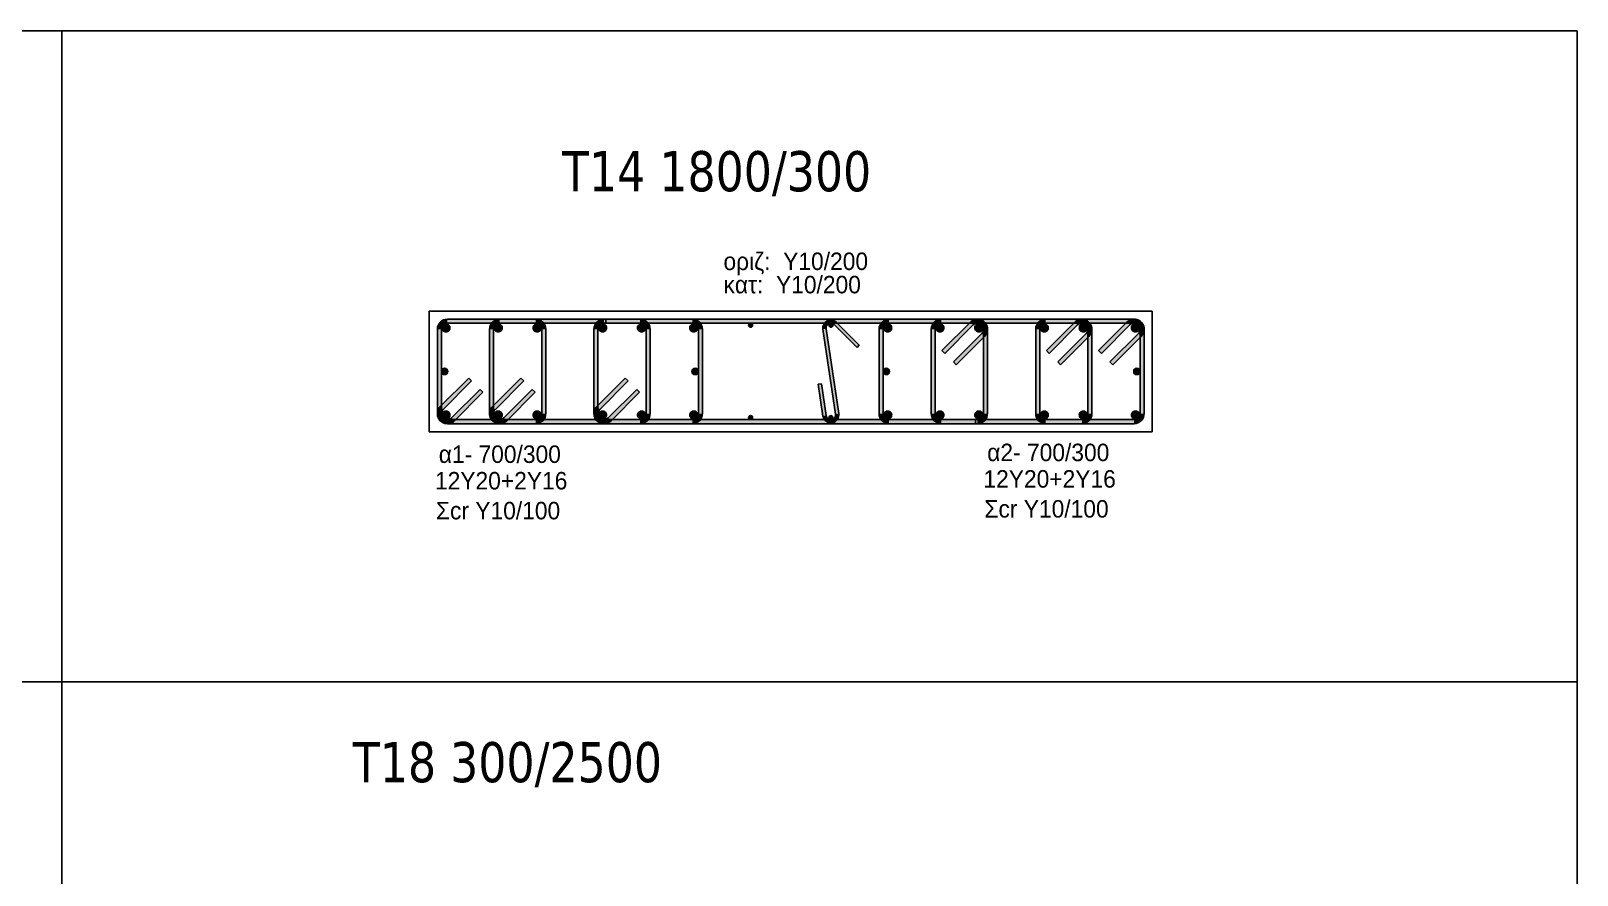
# Model space of a CAD drawing. Header units: millimetres. Extents: x -2171 to 1563, y -1758 to -1505.
# Drawn here: x -260.04 to -240.79, y -1600.76 to -1590.25 of the extents above; entities that cross this region are included whole.
import ezdxf

# ---------------------------------------------------------------- set-up
doc = ezdxf.new("R2010")
doc.units = ezdxf.units.MM
for name, color, linetype in [('-S_TEXT', 3, 'Continuous'), ('Col_Det', 7, 'Continuous'), ('Col_Det_Fill', 7, 'Continuous'), ('Geo_Col_Pro_1', 7, 'Continuous'), ('pinakaki', 153, 'Continuous')]:
    doc.layers.add(name, color=color, linetype=linetype)
doc.styles.add('S1Arl22_b_934_161', font='arial.ttf', dxfattribs={"width": 0.933629, "height": 0.002175})
doc.styles.get("Standard").update_dxf_attribs({"font": 'tahoma.ttf'})

msp = doc.modelspace()

# ---------------------------------------------------------------- hatches: boundary and pattern name
at = {"layer": 'Col_Det_Fill'}
for color, points in [(252, [(-254.8526, -1593.8877), (-254.8526, -1593.8377, 0.4142136), (-254.9776, -1593.9627), (-254.9276, -1593.9627, -0.4142136)]), (252, [(-254.9276, -1593.9627), (-254.9776, -1593.9627), (-254.9776, -1595.0127), (-254.9276, -1595.0127)]), (12, [(-254.9203, -1593.945, 0.4142136), (-254.8703, -1593.995, 0.4142136), (-254.8203, -1593.945, 0.4142136), (-254.8703, -1593.895, 0.4142136)]), (252, [(-251.8026, -1593.8877), (-251.8026, -1593.8377), (-254.8526, -1593.8377), (-254.8526, -1593.8877)]), (252, [(-254.2026, -1593.8877), (-254.2026, -1593.8377, 0.4142136), (-254.3276, -1593.9627), (-254.2776, -1593.9627, -0.4142136)]), (252, [(-254.2776, -1593.9627), (-254.3276, -1593.9627), (-254.3276, -1595.0127), (-254.2776, -1595.0127)]), (56, [(-254.2703, -1593.945, 0.4142136), (-254.2203, -1593.995, 0.4142136), (-254.1703, -1593.945, 0.4142136), (-254.2203, -1593.895, 0.4142136)]), (252, [(-253.7526, -1593.8877), (-253.7526, -1593.8377), (-254.2026, -1593.8377), (-254.2026, -1593.8877)]), (56, [(-253.7849, -1593.945, 0.4142136), (-253.7349, -1593.995, 0.4142136), (-253.6849, -1593.945, 0.4142136), (-253.7349, -1593.895, 0.4142136)]), (252, [(-253.6776, -1593.9627), (-253.6276, -1593.9627, 0.4142136), (-253.7526, -1593.8377), (-253.7526, -1593.8877, -0.4142136)]), (252, [(-253.6776, -1595.0127), (-253.6276, -1595.0127), (-253.6276, -1593.9627), (-253.6776, -1593.9627)]), (252, [(-252.9026, -1593.8877), (-252.9026, -1593.8377, 0.4142136), (-253.0276, -1593.9627), (-252.9776, -1593.9627, -0.4142136)]), (252, [(-252.9776, -1593.9627), (-253.0276, -1593.9627), (-253.0276, -1595.0127), (-252.9776, -1595.0127)]), (56, [(-252.9703, -1593.945, 0.4142136), (-252.9203, -1593.995, 0.4142136), (-252.8703, -1593.945, 0.4142136), (-252.9203, -1593.895, 0.4142136)]), (252, [(-252.4526, -1593.8877), (-252.4526, -1593.8377), (-252.9026, -1593.8377), (-252.9026, -1593.8877)]), (252, [(-248.2761, -1593.8877), (-248.2761, -1593.8377), (-252.8791, -1593.8377), (-252.8791, -1593.8877)]), (56, [(-252.4849, -1593.945, 0.4142136), (-252.4349, -1593.995, 0.4142136), (-252.3849, -1593.945, 0.4142136), (-252.4349, -1593.895, 0.4142136)]), (252, [(-252.3776, -1593.9627), (-252.3276, -1593.9627, 0.4142136), (-252.4526, -1593.8377), (-252.4526, -1593.8877, -0.4142136)]), (252, [(-252.3776, -1595.0127), (-252.3276, -1595.0127), (-252.3276, -1593.9627), (-252.3776, -1593.9627)]), (12, [(-251.8349, -1593.945, 0.4142136), (-251.7849, -1593.995, 0.4142136), (-251.7349, -1593.945, 0.4142136), (-251.7849, -1593.895, 0.4142136)]), (252, [(-251.7276, -1593.9627), (-251.6776, -1593.9627, 0.4142136), (-251.8026, -1593.8377), (-251.8026, -1593.8877, -0.4142136)]), (252, [(-251.7276, -1595.0127), (-251.6776, -1595.0127), (-251.6776, -1593.9627), (-251.7276, -1593.9627)]), (133, [(-251.1023, -1593.9127, 0.4142136), (-251.0773, -1593.9377, 0.4142136), (-251.0523, -1593.9127, 0.4142136), (-251.0773, -1593.8877, 0.4142136)]), (252, [(-250.1767, -1593.9625), (-250.1372, -1593.9565, -0.7233449), (-250.0354, -1593.9052), (-250.0071, -1593.8769, 0.7233449)]), (252, [(-250.0185, -1595.0188), (-249.9789, -1595.0128), (-250.1372, -1593.9565), (-250.1767, -1593.9625)]), (133, [(-250.1028, -1593.9127, 0.4142136), (-250.0778, -1593.9377, 0.4142136), (-250.0528, -1593.9127, 0.4142136), (-250.0778, -1593.8877, 0.4142136)]), (252, [(-250.0071, -1593.8769), (-250.0354, -1593.9052), (-249.7526, -1594.1881), (-249.7243, -1594.1598)]), (252, [(-249.3526, -1593.8877), (-249.3526, -1593.8377, 0.4142136), (-249.4776, -1593.9627), (-249.4276, -1593.9627, -0.4142136)]), (252, [(-249.4276, -1593.9627), (-249.4776, -1593.9627), (-249.4776, -1595.0127), (-249.4276, -1595.0127)]), (12, [(-249.3203, -1593.945, 0.4142136), (-249.3703, -1593.895, 0.4142136), (-249.4203, -1593.945, 0.4142136), (-249.3703, -1593.995, 0.4142136)]), (252, [(-246.3026, -1593.8877), (-246.3026, -1593.8377), (-249.3526, -1593.8377), (-249.3526, -1593.8877)]), (252, [(-248.7026, -1593.8877), (-248.7026, -1593.8377, 0.4142136), (-248.8276, -1593.9627), (-248.7776, -1593.9627, -0.4142136)]), (252, [(-248.7776, -1593.9627), (-248.8276, -1593.9627), (-248.8276, -1595.0127), (-248.7776, -1595.0127)]), (56, [(-248.6703, -1593.945, 0.4142136), (-248.7203, -1593.895, 0.4142136), (-248.7703, -1593.945, 0.4142136), (-248.7203, -1593.995, 0.4142136)]), (252, [(-248.2526, -1593.8877), (-248.2526, -1593.8377), (-248.7026, -1593.8377), (-248.7026, -1593.8877)]), (252, [(-248.3056, -1593.9096), (-248.341, -1593.8743), (-248.6945, -1594.2278), (-248.6592, -1594.2632)]), (252, [(-248.1776, -1593.9627), (-248.1276, -1593.9627, 0.6681786), (-248.341, -1593.8743), (-248.3056, -1593.9096, -0.6681786)]), (56, [(-248.1849, -1593.945, 0.4142136), (-248.2349, -1593.895, 0.4142136), (-248.2849, -1593.945, 0.4142136), (-248.2349, -1593.995, 0.4142136)]), (252, [(-248.1996, -1594.0157), (-248.1642, -1594.051, 0.6681786), (-248.2526, -1593.8377), (-248.2526, -1593.8877, -0.6681786)]), (252, [(-248.1776, -1595.0127), (-248.1276, -1595.0127), (-248.1276, -1593.9627), (-248.1776, -1593.9627)]), (252, [(-247.4026, -1593.8877), (-247.4026, -1593.8377, 0.4142136), (-247.5276, -1593.9627), (-247.4776, -1593.9627, -0.4142136)]), (252, [(-247.4776, -1593.9627), (-247.5276, -1593.9627), (-247.5276, -1595.0127), (-247.4776, -1595.0127)]), (56, [(-247.3703, -1593.945, 0.4142136), (-247.4203, -1593.895, 0.4142136), (-247.4703, -1593.945, 0.4142136), (-247.4203, -1593.995, 0.4142136)]), (252, [(-246.9526, -1593.8877), (-246.9526, -1593.8377), (-247.4026, -1593.8377), (-247.4026, -1593.8877)]), (252, [(-247.0056, -1593.9096), (-247.041, -1593.8743), (-247.3945, -1594.2278), (-247.3592, -1594.2632)]), (252, [(-246.8776, -1593.9627), (-246.8276, -1593.9627, 0.6681786), (-247.041, -1593.8743), (-247.0056, -1593.9096, -0.6681786)]), (56, [(-246.8849, -1593.945, 0.4142136), (-246.9349, -1593.895, 0.4142136), (-246.9849, -1593.945, 0.4142136), (-246.9349, -1593.995, 0.4142136)]), (252, [(-246.8996, -1594.0157), (-246.8642, -1594.051, 0.6681786), (-246.9526, -1593.8377), (-246.9526, -1593.8877, -0.6681786)]), (252, [(-246.8776, -1595.0127), (-246.8276, -1595.0127), (-246.8276, -1593.9627), (-246.8776, -1593.9627)]), (252, [(-246.3556, -1593.9096), (-246.391, -1593.8743), (-246.7445, -1594.2278), (-246.7092, -1594.2632)]), (252, [(-246.2276, -1593.9627), (-246.1776, -1593.9627, 0.6681786), (-246.391, -1593.8743), (-246.3556, -1593.9096, -0.6681786)]), (12, [(-246.2349, -1593.945, 0.4142136), (-246.2849, -1593.895, 0.4142136), (-246.3349, -1593.945, 0.4142136), (-246.2849, -1593.995, 0.4142136)]), (252, [(-246.2496, -1594.0157), (-246.2142, -1594.051, 0.6681786), (-246.3026, -1593.8377), (-246.3026, -1593.8877, -0.6681786)]), (252, [(-246.2276, -1595.0127), (-246.1776, -1595.0127), (-246.1776, -1593.9627), (-246.2276, -1593.9627)]), (252, [(-248.5531, -1594.3692), (-248.5178, -1594.4046), (-248.1642, -1594.051), (-248.1996, -1594.0157)]), (252, [(-247.2531, -1594.3692), (-247.2178, -1594.4046), (-246.8642, -1594.051), (-246.8996, -1594.0157)]), (252, [(-246.6031, -1594.3692), (-246.5678, -1594.4046), (-246.2142, -1594.051), (-246.2496, -1594.0157)]), (252, [(-254.5521, -1594.6061), (-254.5874, -1594.5707), (-254.941, -1594.9243), (-254.9056, -1594.9596)]), (12, [(-254.9276, -1594.4877, 0.4142136), (-254.8876, -1594.5277, 0.4142136), (-254.8476, -1594.4877, 0.4142136), (-254.8876, -1594.4477, 0.4142136)]), (252, [(-253.9021, -1594.6061), (-253.9374, -1594.5707), (-254.291, -1594.9243), (-254.2556, -1594.9596)]), (252, [(-252.6021, -1594.6061), (-252.6374, -1594.5707), (-252.991, -1594.9243), (-252.9556, -1594.9596)]), (12, [(-251.8076, -1594.4877, 0.4142136), (-251.7676, -1594.5277, 0.4142136), (-251.7276, -1594.4877, 0.4142136), (-251.7676, -1594.4477, 0.4142136)]), (12, [(-249.3476, -1594.4877, 0.4142136), (-249.3876, -1594.4477, 0.4142136), (-249.4276, -1594.4877, 0.4142136), (-249.3876, -1594.5277, 0.4142136)]), (12, [(-246.2276, -1594.4877, 0.4142136), (-246.2676, -1594.4477, 0.4142136), (-246.3076, -1594.4877, 0.4142136), (-246.2676, -1594.5277, 0.4142136)]), (252, [(-254.7996, -1595.0657), (-254.7642, -1595.101), (-254.4106, -1594.7475), (-254.446, -1594.7121)]), (252, [(-254.1496, -1595.0657), (-254.1142, -1595.101), (-253.7606, -1594.7475), (-253.796, -1594.7121)]), (252, [(-252.8496, -1595.0657), (-252.8142, -1595.101), (-252.4606, -1594.7475), (-252.496, -1594.7121)]), (252, [(-250.1964, -1594.641), (-250.236, -1594.6469), (-250.1767, -1595.0425), (-250.1372, -1595.0365)]), (252, [(-254.9056, -1594.9596), (-254.941, -1594.9243, 0.6681786), (-254.8526, -1595.1377), (-254.8526, -1595.0877, -0.6681786)]), (252, [(-254.2556, -1594.9596), (-254.291, -1594.9243, 0.6681786), (-254.2026, -1595.1377), (-254.2026, -1595.0877, -0.6681786)]), (252, [(-252.9556, -1594.9596), (-252.991, -1594.9243, 0.6681786), (-252.9026, -1595.1377), (-252.9026, -1595.0877, -0.6681786)]), (252, [(-254.9276, -1595.0127), (-254.9776, -1595.0127, 0.6681786), (-254.7642, -1595.101), (-254.7996, -1595.0657, -0.6681786)]), (12, [(-254.9203, -1595.0303, 0.4142136), (-254.8703, -1595.0803, 0.4142136), (-254.8203, -1595.0303, 0.4142136), (-254.8703, -1594.9803, 0.4142136)]), (252, [(-254.8526, -1595.0877), (-254.8526, -1595.1377), (-251.8026, -1595.1377), (-251.8026, -1595.0877)]), (252, [(-254.2776, -1595.0127), (-254.3276, -1595.0127, 0.6681786), (-254.1142, -1595.101), (-254.1496, -1595.0657, -0.6681786)]), (56, [(-254.2703, -1595.0303, 0.4142136), (-254.2203, -1595.0803, 0.4142136), (-254.1703, -1595.0303, 0.4142136), (-254.2203, -1594.9803, 0.4142136)]), (252, [(-254.2026, -1595.0877), (-254.2026, -1595.1377), (-253.7526, -1595.1377), (-253.7526, -1595.0877)]), (56, [(-253.7849, -1595.0303, 0.4142136), (-253.7349, -1595.0803, 0.4142136), (-253.6849, -1595.0303, 0.4142136), (-253.7349, -1594.9803, 0.4142136)]), (252, [(-253.7526, -1595.0877), (-253.7526, -1595.1377, 0.4142136), (-253.6276, -1595.0127), (-253.6776, -1595.0127, -0.4142136)]), (252, [(-252.9776, -1595.0127), (-253.0276, -1595.0127, 0.6681786), (-252.8142, -1595.101), (-252.8496, -1595.0657, -0.6681786)]), (56, [(-252.9703, -1595.0303, 0.4142136), (-252.9203, -1595.0803, 0.4142136), (-252.8703, -1595.0303, 0.4142136), (-252.9203, -1594.9803, 0.4142136)]), (252, [(-252.9026, -1595.0877), (-252.9026, -1595.1377), (-252.4526, -1595.1377), (-252.4526, -1595.0877)]), (252, [(-252.8791, -1595.0877), (-252.8791, -1595.1377), (-248.2761, -1595.1377), (-248.2761, -1595.0877)]), (56, [(-252.4849, -1595.0303, 0.4142136), (-252.4349, -1595.0803, 0.4142136), (-252.3849, -1595.0303, 0.4142136), (-252.4349, -1594.9803, 0.4142136)]), (252, [(-252.4526, -1595.0877), (-252.4526, -1595.1377, 0.4142136), (-252.3276, -1595.0127), (-252.3776, -1595.0127, -0.4142136)]), (12, [(-251.8349, -1595.0303, 0.4142136), (-251.7849, -1595.0803, 0.4142136), (-251.7349, -1595.0303, 0.4142136), (-251.7849, -1594.9803, 0.4142136)]), (252, [(-251.8026, -1595.0877), (-251.8026, -1595.1377, 0.4142136), (-251.6776, -1595.0127), (-251.7276, -1595.0127, -0.4142136)]), (133, [(-251.1023, -1595.0627, 0.4142136), (-251.0773, -1595.0877, 0.4142136), (-251.0523, -1595.0627, 0.4142136), (-251.0773, -1595.0377, 0.4142136)]), (252, [(-250.1372, -1595.0365), (-250.1767, -1595.0425, 1), (-249.9789, -1595.0128), (-250.0185, -1595.0188, -1)]), (133, [(-250.1028, -1595.0627, 0.4142136), (-250.0778, -1595.0877, 0.4142136), (-250.0528, -1595.0627, 0.4142136), (-250.0778, -1595.0377, 0.4142136)]), (252, [(-249.4276, -1595.0127), (-249.4776, -1595.0127, 0.4142136), (-249.3526, -1595.1377), (-249.3526, -1595.0877, -0.4142136)]), (12, [(-249.3203, -1595.0303, 0.4142136), (-249.3703, -1594.9803, 0.4142136), (-249.4203, -1595.0303, 0.4142136), (-249.3703, -1595.0803, 0.4142136)]), (252, [(-249.3526, -1595.0877), (-249.3526, -1595.1377), (-246.3026, -1595.1377), (-246.3026, -1595.0877)]), (252, [(-248.7776, -1595.0127), (-248.8276, -1595.0127, 0.4142136), (-248.7026, -1595.1377), (-248.7026, -1595.0877, -0.4142136)]), (56, [(-248.6703, -1595.0303, 0.4142136), (-248.7203, -1594.9803, 0.4142136), (-248.7703, -1595.0303, 0.4142136), (-248.7203, -1595.0803, 0.4142136)]), (252, [(-248.7026, -1595.0877), (-248.7026, -1595.1377), (-248.2526, -1595.1377), (-248.2526, -1595.0877)]), (56, [(-248.1849, -1595.0303, 0.4142136), (-248.2349, -1594.9803, 0.4142136), (-248.2849, -1595.0303, 0.4142136), (-248.2349, -1595.0803, 0.4142136)]), (252, [(-248.2526, -1595.0877), (-248.2526, -1595.1377, 0.4142136), (-248.1276, -1595.0127), (-248.1776, -1595.0127, -0.4142136)]), (252, [(-247.4776, -1595.0127), (-247.5276, -1595.0127, 0.4142136), (-247.4026, -1595.1377), (-247.4026, -1595.0877, -0.4142136)]), (56, [(-247.3703, -1595.0303, 0.4142136), (-247.4203, -1594.9803, 0.4142136), (-247.4703, -1595.0303, 0.4142136), (-247.4203, -1595.0803, 0.4142136)]), (252, [(-247.4026, -1595.0877), (-247.4026, -1595.1377), (-246.9526, -1595.1377), (-246.9526, -1595.0877)]), (56, [(-246.8849, -1595.0303, 0.4142136), (-246.9349, -1594.9803, 0.4142136), (-246.9849, -1595.0303, 0.4142136), (-246.9349, -1595.0803, 0.4142136)]), (252, [(-246.9526, -1595.0877), (-246.9526, -1595.1377, 0.4142136), (-246.8276, -1595.0127), (-246.8776, -1595.0127, -0.4142136)]), (12, [(-246.2349, -1595.0303, 0.4142136), (-246.2849, -1594.9803, 0.4142136), (-246.3349, -1595.0303, 0.4142136), (-246.2849, -1595.0803, 0.4142136)]), (252, [(-246.3026, -1595.0877), (-246.3026, -1595.1377, 0.4142136), (-246.1776, -1595.0127), (-246.2276, -1595.0127, -0.4142136)])]:
    msp.add_hatch(color=color, dxfattribs=at).paths.add_polyline_path(points)

# ---------------------------------------------------------------- linework, layer by layer
at = {"layer": '-S_TEXT', "ltscale": 5}
msp.add_lwpolyline([(-298.9343, -1590.2497), (-240.7868, -1590.2497), (-240.7868, -1630.2944), (-298.9343, -1630.2944)], close=True, dxfattribs=at)
at = {"layer": 'Col_Det', "color": 7}
for points in [[(-246.0776, -1593.7377), (-255.0776, -1593.7377)], [(-255.0776, -1593.7377), (-255.0776, -1595.2377)], [(-246.0776, -1595.2377), (-246.0776, -1593.7377)], [(-254.9776, -1593.9627), (-254.9776, -1595.0127)], [(-254.9276, -1595.0127), (-254.9276, -1593.9627)], [(-251.8026, -1593.8377), (-254.8526, -1593.8377)], [(-254.8526, -1593.8877), (-251.8026, -1593.8877)], [(-254.3276, -1593.9627), (-254.3276, -1595.0127)], [(-254.2776, -1595.0127), (-254.2776, -1593.9627)], [(-253.7526, -1593.8377), (-254.2026, -1593.8377)], [(-254.2026, -1593.8877), (-253.7526, -1593.8877)], [(-253.6776, -1593.9627), (-253.6776, -1595.0127)], [(-253.6276, -1595.0127), (-253.6276, -1593.9627)], [(-253.0276, -1593.9627), (-253.0276, -1595.0127)], [(-252.9776, -1595.0127), (-252.9776, -1593.9627)], [(-252.4526, -1593.8377), (-252.9026, -1593.8377)], [(-252.9026, -1593.8877), (-252.4526, -1593.8877)], [(-248.2761, -1593.8377), (-252.8791, -1593.8377)], [(-252.8791, -1593.8377), (-252.8791, -1593.8877)], [(-252.8791, -1593.8877), (-248.2761, -1593.8877)], [(-252.3776, -1593.9627), (-252.3776, -1595.0127)], [(-252.3276, -1595.0127), (-252.3276, -1593.9627)], [(-251.7276, -1593.9627), (-251.7276, -1595.0127)], [(-251.6776, -1595.0127), (-251.6776, -1593.9627)], [(-250.1767, -1593.9625), (-250.0185, -1595.0188)], [(-249.9789, -1595.0128), (-250.1372, -1593.9565)], [(-250.0354, -1593.9052), (-249.7526, -1594.1881)], [(-249.7243, -1594.1598), (-250.0071, -1593.8769)], [(-249.4776, -1593.9627), (-249.4776, -1595.0127)], [(-249.4276, -1595.0127), (-249.4276, -1593.9627)], [(-246.3026, -1593.8377), (-249.3526, -1593.8377)], [(-249.3526, -1593.8877), (-246.3026, -1593.8877)], [(-248.8276, -1593.9627), (-248.8276, -1595.0127)], [(-248.7776, -1595.0127), (-248.7776, -1593.9627)], [(-248.2526, -1593.8377), (-248.7026, -1593.8377)], [(-248.7026, -1593.8877), (-248.2526, -1593.8877)], [(-248.341, -1593.8743), (-248.6945, -1594.2278)], [(-248.6592, -1594.2632), (-248.3056, -1593.9096)], [(-248.2761, -1593.8877), (-248.2761, -1593.8377)], [(-248.1776, -1593.9627), (-248.1776, -1595.0127)], [(-248.1276, -1595.0127), (-248.1276, -1593.9627)], [(-247.5276, -1593.9627), (-247.5276, -1595.0127)], [(-247.4776, -1595.0127), (-247.4776, -1593.9627)], [(-246.9526, -1593.8377), (-247.4026, -1593.8377)], [(-247.4026, -1593.8877), (-246.9526, -1593.8877)], [(-247.041, -1593.8743), (-247.3945, -1594.2278)], [(-247.3592, -1594.2632), (-247.0056, -1593.9096)], [(-246.8776, -1593.9627), (-246.8776, -1595.0127)], [(-246.8276, -1595.0127), (-246.8276, -1593.9627)], [(-246.391, -1593.8743), (-246.7445, -1594.2278)], [(-246.7092, -1594.2632), (-246.3556, -1593.9096)], [(-246.2276, -1593.9627), (-246.2276, -1595.0127)], [(-246.1776, -1595.0127), (-246.1776, -1593.9627)], [(-249.7526, -1594.1881), (-249.7243, -1594.1598)], [(-248.1996, -1594.0157), (-248.5531, -1594.3692)], [(-248.5178, -1594.4046), (-248.1642, -1594.051)], [(-246.8996, -1594.0157), (-247.2531, -1594.3692)], [(-247.2178, -1594.4046), (-246.8642, -1594.051)], [(-246.2496, -1594.0157), (-246.6031, -1594.3692)], [(-246.5678, -1594.4046), (-246.2142, -1594.051)], [(-248.6945, -1594.2278), (-248.6592, -1594.2632)], [(-248.5531, -1594.3692), (-248.5178, -1594.4046)], [(-247.3945, -1594.2278), (-247.3592, -1594.2632)], [(-247.2531, -1594.3692), (-247.2178, -1594.4046)], [(-246.7445, -1594.2278), (-246.7092, -1594.2632)], [(-246.6031, -1594.3692), (-246.5678, -1594.4046)], [(-254.5874, -1594.5707), (-254.941, -1594.9243)], [(-254.5521, -1594.6061), (-254.5874, -1594.5707)], [(-253.9374, -1594.5707), (-254.291, -1594.9243)], [(-253.9021, -1594.6061), (-253.9374, -1594.5707)], [(-252.6374, -1594.5707), (-252.991, -1594.9243)], [(-252.6021, -1594.6061), (-252.6374, -1594.5707)], [(-254.9056, -1594.9596), (-254.5521, -1594.6061)], [(-254.446, -1594.7121), (-254.7996, -1595.0657)], [(-254.7642, -1595.101), (-254.4106, -1594.7475)], [(-254.4106, -1594.7475), (-254.446, -1594.7121)], [(-254.2556, -1594.9596), (-253.9021, -1594.6061)], [(-253.796, -1594.7121), (-254.1496, -1595.0657)], [(-254.1142, -1595.101), (-253.7606, -1594.7475)], [(-253.7606, -1594.7475), (-253.796, -1594.7121)], [(-252.9556, -1594.9596), (-252.6021, -1594.6061)], [(-252.496, -1594.7121), (-252.8496, -1595.0657)], [(-252.8142, -1595.101), (-252.4606, -1594.7475)], [(-252.4606, -1594.7475), (-252.496, -1594.7121)], [(-250.1964, -1594.641), (-250.236, -1594.6469)], [(-250.236, -1594.6469), (-250.1767, -1595.0425)], [(-250.1372, -1595.0365), (-250.1964, -1594.641)], [(-251.8026, -1595.0877), (-254.8526, -1595.0877)], [(-254.8526, -1595.1377), (-251.8026, -1595.1377)], [(-253.7526, -1595.0877), (-254.2026, -1595.0877)], [(-254.2026, -1595.1377), (-253.7526, -1595.1377)], [(-252.4526, -1595.0877), (-252.9026, -1595.0877)], [(-252.9026, -1595.1377), (-252.4526, -1595.1377)], [(-252.8791, -1595.0877), (-252.8791, -1595.1377)], [(-248.2761, -1595.0877), (-252.8791, -1595.0877)], [(-252.8791, -1595.1377), (-248.2761, -1595.1377)], [(-246.3026, -1595.0877), (-249.3526, -1595.0877)], [(-249.3526, -1595.1377), (-246.3026, -1595.1377)], [(-248.2526, -1595.0877), (-248.7026, -1595.0877)], [(-248.7026, -1595.1377), (-248.2526, -1595.1377)], [(-248.2761, -1595.1377), (-248.2761, -1595.0877)], [(-246.9526, -1595.0877), (-247.4026, -1595.0877)], [(-247.4026, -1595.1377), (-246.9526, -1595.1377)], [(-255.0776, -1595.2377), (-246.0776, -1595.2377)]]:
    msp.add_lwpolyline(points, dxfattribs=at)
for points in [[(-254.8526, -1593.8377, 0.4142136), (-254.9776, -1593.9627)], [(-254.9276, -1593.9627, -0.4142136), (-254.8526, -1593.8877, -0.4142136)], [(-254.8703, -1593.895, 0.4142136), (-254.9203, -1593.945, 0.4142136)], [(-254.9203, -1593.945, 0.4142136), (-254.8703, -1593.995, 0.4142136)], [(-254.8203, -1593.945, 0.4142136), (-254.8703, -1593.895, 0.4142136)], [(-254.8703, -1593.995, 0.4142136), (-254.8203, -1593.945, 0.4142136)], [(-254.2026, -1593.8377, 0.4142136), (-254.3276, -1593.9627)], [(-254.2776, -1593.9627, -0.4142136), (-254.2026, -1593.8877, -0.4142136)], [(-254.2203, -1593.895, 0.4142136), (-254.2703, -1593.945, 0.4142136)], [(-254.2703, -1593.945, 0.4142136), (-254.2203, -1593.995, 0.4142136)], [(-254.1703, -1593.945, 0.4142136), (-254.2203, -1593.895, 0.4142136)], [(-254.2203, -1593.995, 0.4142136), (-254.1703, -1593.945, 0.4142136)], [(-253.7349, -1593.895, 0.4142136), (-253.7849, -1593.945, 0.4142136)], [(-253.7849, -1593.945, 0.4142136), (-253.7349, -1593.995, 0.4142136)], [(-253.6276, -1593.9627, 0.4142136), (-253.7526, -1593.8377)], [(-253.7526, -1593.8877, -0.4142136), (-253.6776, -1593.9627, -0.4142136)], [(-253.6849, -1593.945, 0.4142136), (-253.7349, -1593.895, 0.4142136)], [(-253.7349, -1593.995, 0.4142136), (-253.6849, -1593.945, 0.4142136)], [(-252.9026, -1593.8377, 0.4142136), (-253.0276, -1593.9627)], [(-252.9776, -1593.9627, -0.4142136), (-252.9026, -1593.8877, -0.4142136)], [(-252.9203, -1593.895, 0.4142136), (-252.9703, -1593.945, 0.4142136)], [(-252.9703, -1593.945, 0.4142136), (-252.9203, -1593.995, 0.4142136)], [(-252.8703, -1593.945, 0.4142136), (-252.9203, -1593.895, 0.4142136)], [(-252.9203, -1593.995, 0.4142136), (-252.8703, -1593.945, 0.4142136)], [(-252.4349, -1593.895, 0.4142136), (-252.4849, -1593.945, 0.4142136)], [(-252.4849, -1593.945, 0.4142136), (-252.4349, -1593.995, 0.4142136)], [(-252.3276, -1593.9627, 0.4142136), (-252.4526, -1593.8377)], [(-252.4526, -1593.8877, -0.4142136), (-252.3776, -1593.9627, -0.4142136)], [(-252.3849, -1593.945, 0.4142136), (-252.4349, -1593.895, 0.4142136)], [(-252.4349, -1593.995, 0.4142136), (-252.3849, -1593.945, 0.4142136)], [(-251.7849, -1593.895, 0.4142136), (-251.8349, -1593.945, 0.4142136)], [(-251.8349, -1593.945, 0.4142136), (-251.7849, -1593.995, 0.4142136)], [(-251.6776, -1593.9627, 0.4142136), (-251.8026, -1593.8377)], [(-251.8026, -1593.8877, -0.4142136), (-251.7276, -1593.9627, -0.4142136)], [(-251.7349, -1593.945, 0.4142136), (-251.7849, -1593.895, 0.4142136)], [(-251.7849, -1593.995, 0.4142136), (-251.7349, -1593.945, 0.4142136)], [(-251.0773, -1593.8877, 0.4142136), (-251.1023, -1593.9127, 0.4142136)], [(-251.1023, -1593.9127, 0.4142136), (-251.0773, -1593.9377, 0.4142136)], [(-251.0523, -1593.9127, 0.4142136), (-251.0773, -1593.8877, 0.4142136)], [(-251.0773, -1593.9377, 0.4142136), (-251.0523, -1593.9127, 0.4142136)], [(-250.0071, -1593.8769, 0.7233449), (-250.1767, -1593.9625, 0.7233449)], [(-250.1372, -1593.9565, -0.7233449), (-250.0354, -1593.9052)], [(-250.0778, -1593.8877, 0.4142136), (-250.1028, -1593.9127, 0.4142136)], [(-250.1028, -1593.9127, 0.4142136), (-250.0778, -1593.9377, 0.4142136)], [(-250.0528, -1593.9127, 0.4142136), (-250.0778, -1593.8877, 0.4142136)], [(-250.0778, -1593.9377, 0.4142136), (-250.0528, -1593.9127, 0.4142136)], [(-249.3526, -1593.8377, 0.4142136), (-249.4776, -1593.9627)], [(-249.4276, -1593.9627, -0.4142136), (-249.3526, -1593.8877, -0.4142136)], [(-249.3703, -1593.895, 0.4142136), (-249.4203, -1593.945, 0.4142136)], [(-249.4203, -1593.945, 0.4142136), (-249.3703, -1593.995, 0.4142136)], [(-249.3203, -1593.945, 0.4142136), (-249.3703, -1593.895, 0.4142136)], [(-249.3703, -1593.995, 0.4142136), (-249.3203, -1593.945, 0.4142136)], [(-248.7026, -1593.8377, 0.4142136), (-248.8276, -1593.9627)], [(-248.7776, -1593.9627, -0.4142136), (-248.7026, -1593.8877, -0.4142136)], [(-248.7203, -1593.895, 0.4142136), (-248.7703, -1593.945, 0.4142136)], [(-248.7703, -1593.945, 0.4142136), (-248.7203, -1593.995, 0.4142136)], [(-248.6703, -1593.945, 0.4142136), (-248.7203, -1593.895, 0.4142136)], [(-248.7203, -1593.995, 0.4142136), (-248.6703, -1593.945, 0.4142136)], [(-248.1276, -1593.9627, 0.6681786), (-248.341, -1593.8743)], [(-248.3056, -1593.9096, -0.6681786), (-248.1776, -1593.9627, -0.6681786)], [(-248.2349, -1593.895, 0.4142136), (-248.2849, -1593.945, 0.4142136)], [(-248.2849, -1593.945, 0.4142136), (-248.2349, -1593.995, 0.4142136)], [(-248.1642, -1594.051, 0.6681786), (-248.2526, -1593.8377)], [(-248.2526, -1593.8877, -0.6681786), (-248.1996, -1594.0157, -0.6681786)], [(-248.1849, -1593.945, 0.4142136), (-248.2349, -1593.895, 0.4142136)], [(-248.2349, -1593.995, 0.4142136), (-248.1849, -1593.945, 0.4142136)], [(-247.4026, -1593.8377, 0.4142136), (-247.5276, -1593.9627)], [(-247.4776, -1593.9627, -0.4142136), (-247.4026, -1593.8877, -0.4142136)], [(-247.4203, -1593.895, 0.4142136), (-247.4703, -1593.945, 0.4142136)], [(-247.4703, -1593.945, 0.4142136), (-247.4203, -1593.995, 0.4142136)], [(-247.3703, -1593.945, 0.4142136), (-247.4203, -1593.895, 0.4142136)], [(-247.4203, -1593.995, 0.4142136), (-247.3703, -1593.945, 0.4142136)], [(-246.8276, -1593.9627, 0.6681786), (-247.041, -1593.8743)], [(-247.0056, -1593.9096, -0.6681786), (-246.8776, -1593.9627, -0.6681786)], [(-246.9349, -1593.895, 0.4142136), (-246.9849, -1593.945, 0.4142136)], [(-246.9849, -1593.945, 0.4142136), (-246.9349, -1593.995, 0.4142136)], [(-246.8642, -1594.051, 0.6681786), (-246.9526, -1593.8377)], [(-246.9526, -1593.8877, -0.6681786), (-246.8996, -1594.0157, -0.6681786)], [(-246.8849, -1593.945, 0.4142136), (-246.9349, -1593.895, 0.4142136)], [(-246.9349, -1593.995, 0.4142136), (-246.8849, -1593.945, 0.4142136)], [(-246.1776, -1593.9627, 0.6681786), (-246.391, -1593.8743)], [(-246.3556, -1593.9096, -0.6681786), (-246.2276, -1593.9627, -0.6681786)], [(-246.2849, -1593.895, 0.4142136), (-246.3349, -1593.945, 0.4142136)], [(-246.3349, -1593.945, 0.4142136), (-246.2849, -1593.995, 0.4142136)], [(-246.2142, -1594.051, 0.6681786), (-246.3026, -1593.8377)], [(-246.3026, -1593.8877, -0.6681786), (-246.2496, -1594.0157, -0.6681786)], [(-246.2349, -1593.945, 0.4142136), (-246.2849, -1593.895, 0.4142136)], [(-246.2849, -1593.995, 0.4142136), (-246.2349, -1593.945, 0.4142136)], [(-254.8876, -1594.4477, 0.4142136), (-254.9276, -1594.4877, 0.4142136)], [(-254.9276, -1594.4877, 0.4142136), (-254.8876, -1594.5277, 0.4142136)], [(-254.8476, -1594.4877, 0.4142136), (-254.8876, -1594.4477, 0.4142136)], [(-254.8876, -1594.5277, 0.4142136), (-254.8476, -1594.4877, 0.4142136)], [(-251.7676, -1594.4477, 0.4142136), (-251.8076, -1594.4877, 0.4142136)], [(-251.8076, -1594.4877, 0.4142136), (-251.7676, -1594.5277, 0.4142136)], [(-251.7276, -1594.4877, 0.4142136), (-251.7676, -1594.4477, 0.4142136)], [(-251.7676, -1594.5277, 0.4142136), (-251.7276, -1594.4877, 0.4142136)], [(-249.3876, -1594.4477, 0.4142136), (-249.4276, -1594.4877, 0.4142136)], [(-249.4276, -1594.4877, 0.4142136), (-249.3876, -1594.5277, 0.4142136)], [(-249.3476, -1594.4877, 0.4142136), (-249.3876, -1594.4477, 0.4142136)], [(-249.3876, -1594.5277, 0.4142136), (-249.3476, -1594.4877, 0.4142136)], [(-246.2676, -1594.4477, 0.4142136), (-246.3076, -1594.4877, 0.4142136)], [(-246.3076, -1594.4877, 0.4142136), (-246.2676, -1594.5277, 0.4142136)], [(-246.2276, -1594.4877, 0.4142136), (-246.2676, -1594.4477, 0.4142136)], [(-246.2676, -1594.5277, 0.4142136), (-246.2276, -1594.4877, 0.4142136)], [(-254.941, -1594.9243, 0.6681786), (-254.8526, -1595.1377)], [(-254.8526, -1595.0877, -0.6681786), (-254.9056, -1594.9596, -0.6681786)], [(-254.291, -1594.9243, 0.6681786), (-254.2026, -1595.1377)], [(-254.2026, -1595.0877, -0.6681786), (-254.2556, -1594.9596, -0.6681786)], [(-252.991, -1594.9243, 0.6681786), (-252.9026, -1595.1377)], [(-252.9026, -1595.0877, -0.6681786), (-252.9556, -1594.9596, -0.6681786)], [(-254.9776, -1595.0127, 0.6681786), (-254.7642, -1595.101)], [(-254.7996, -1595.0657, -0.6681786), (-254.9276, -1595.0127, -0.6681786)], [(-254.8703, -1594.9803, 0.4142136), (-254.9203, -1595.0303, 0.4142136)], [(-254.9203, -1595.0303, 0.4142136), (-254.8703, -1595.0803, 0.4142136)], [(-254.8203, -1595.0303, 0.4142136), (-254.8703, -1594.9803, 0.4142136)], [(-254.8703, -1595.0803, 0.4142136), (-254.8203, -1595.0303, 0.4142136)], [(-254.3276, -1595.0127, 0.6681786), (-254.1142, -1595.101)], [(-254.1496, -1595.0657, -0.6681786), (-254.2776, -1595.0127, -0.6681786)], [(-254.2203, -1594.9803, 0.4142136), (-254.2703, -1595.0303, 0.4142136)], [(-254.2703, -1595.0303, 0.4142136), (-254.2203, -1595.0803, 0.4142136)], [(-254.1703, -1595.0303, 0.4142136), (-254.2203, -1594.9803, 0.4142136)], [(-254.2203, -1595.0803, 0.4142136), (-254.1703, -1595.0303, 0.4142136)], [(-253.7349, -1594.9803, 0.4142136), (-253.7849, -1595.0303, 0.4142136)], [(-253.7849, -1595.0303, 0.4142136), (-253.7349, -1595.0803, 0.4142136)], [(-253.7526, -1595.1377, 0.4142136), (-253.6276, -1595.0127)], [(-253.6776, -1595.0127, -0.4142136), (-253.7526, -1595.0877, -0.4142136)], [(-253.6849, -1595.0303, 0.4142136), (-253.7349, -1594.9803, 0.4142136)], [(-253.7349, -1595.0803, 0.4142136), (-253.6849, -1595.0303, 0.4142136)], [(-253.0276, -1595.0127, 0.6681786), (-252.8142, -1595.101)], [(-252.8496, -1595.0657, -0.6681786), (-252.9776, -1595.0127, -0.6681786)], [(-252.9203, -1594.9803, 0.4142136), (-252.9703, -1595.0303, 0.4142136)], [(-252.9703, -1595.0303, 0.4142136), (-252.9203, -1595.0803, 0.4142136)], [(-252.8703, -1595.0303, 0.4142136), (-252.9203, -1594.9803, 0.4142136)], [(-252.9203, -1595.0803, 0.4142136), (-252.8703, -1595.0303, 0.4142136)], [(-252.4349, -1594.9803, 0.4142136), (-252.4849, -1595.0303, 0.4142136)], [(-252.4849, -1595.0303, 0.4142136), (-252.4349, -1595.0803, 0.4142136)], [(-252.4526, -1595.1377, 0.4142136), (-252.3276, -1595.0127)], [(-252.3776, -1595.0127, -0.4142136), (-252.4526, -1595.0877, -0.4142136)], [(-252.3849, -1595.0303, 0.4142136), (-252.4349, -1594.9803, 0.4142136)], [(-252.4349, -1595.0803, 0.4142136), (-252.3849, -1595.0303, 0.4142136)], [(-251.7849, -1594.9803, 0.4142136), (-251.8349, -1595.0303, 0.4142136)], [(-251.8349, -1595.0303, 0.4142136), (-251.7849, -1595.0803, 0.4142136)], [(-251.8026, -1595.1377, 0.4142136), (-251.6776, -1595.0127)], [(-251.7276, -1595.0127, -0.4142136), (-251.8026, -1595.0877, -0.4142136)], [(-251.7349, -1595.0303, 0.4142136), (-251.7849, -1594.9803, 0.4142136)], [(-251.7849, -1595.0803, 0.4142136), (-251.7349, -1595.0303, 0.4142136)], [(-251.0773, -1595.0377, 0.4142136), (-251.1023, -1595.0627, 0.4142136)], [(-251.1023, -1595.0627, 0.4142136), (-251.0773, -1595.0877, 0.4142136)], [(-251.0523, -1595.0627, 0.4142136), (-251.0773, -1595.0377, 0.4142136)], [(-251.0773, -1595.0877, 0.4142136), (-251.0523, -1595.0627, 0.4142136)], [(-250.1767, -1595.0425, 1), (-249.9789, -1595.0128)], [(-250.0185, -1595.0188, -1), (-250.1372, -1595.0365, -1)], [(-250.0778, -1595.0377, 0.4142136), (-250.1028, -1595.0627, 0.4142136)], [(-250.1028, -1595.0627, 0.4142136), (-250.0778, -1595.0877, 0.4142136)], [(-250.0528, -1595.0627, 0.4142136), (-250.0778, -1595.0377, 0.4142136)], [(-250.0778, -1595.0877, 0.4142136), (-250.0528, -1595.0627, 0.4142136)], [(-249.4776, -1595.0127, 0.4142136), (-249.3526, -1595.1377)], [(-249.3526, -1595.0877, -0.4142136), (-249.4276, -1595.0127, -0.4142136)], [(-249.3703, -1594.9803, 0.4142136), (-249.4203, -1595.0303, 0.4142136)], [(-249.4203, -1595.0303, 0.4142136), (-249.3703, -1595.0803, 0.4142136)], [(-249.3203, -1595.0303, 0.4142136), (-249.3703, -1594.9803, 0.4142136)], [(-249.3703, -1595.0803, 0.4142136), (-249.3203, -1595.0303, 0.4142136)], [(-248.8276, -1595.0127, 0.4142136), (-248.7026, -1595.1377)], [(-248.7026, -1595.0877, -0.4142136), (-248.7776, -1595.0127, -0.4142136)], [(-248.7203, -1594.9803, 0.4142136), (-248.7703, -1595.0303, 0.4142136)], [(-248.7703, -1595.0303, 0.4142136), (-248.7203, -1595.0803, 0.4142136)], [(-248.6703, -1595.0303, 0.4142136), (-248.7203, -1594.9803, 0.4142136)], [(-248.7203, -1595.0803, 0.4142136), (-248.6703, -1595.0303, 0.4142136)], [(-248.2349, -1594.9803, 0.4142136), (-248.2849, -1595.0303, 0.4142136)], [(-248.2849, -1595.0303, 0.4142136), (-248.2349, -1595.0803, 0.4142136)], [(-248.2526, -1595.1377, 0.4142136), (-248.1276, -1595.0127)], [(-248.1776, -1595.0127, -0.4142136), (-248.2526, -1595.0877, -0.4142136)], [(-248.1849, -1595.0303, 0.4142136), (-248.2349, -1594.9803, 0.4142136)], [(-248.2349, -1595.0803, 0.4142136), (-248.1849, -1595.0303, 0.4142136)], [(-247.5276, -1595.0127, 0.4142136), (-247.4026, -1595.1377)], [(-247.4026, -1595.0877, -0.4142136), (-247.4776, -1595.0127, -0.4142136)], [(-247.4203, -1594.9803, 0.4142136), (-247.4703, -1595.0303, 0.4142136)], [(-247.4703, -1595.0303, 0.4142136), (-247.4203, -1595.0803, 0.4142136)], [(-247.3703, -1595.0303, 0.4142136), (-247.4203, -1594.9803, 0.4142136)], [(-247.4203, -1595.0803, 0.4142136), (-247.3703, -1595.0303, 0.4142136)], [(-246.9349, -1594.9803, 0.4142136), (-246.9849, -1595.0303, 0.4142136)], [(-246.9849, -1595.0303, 0.4142136), (-246.9349, -1595.0803, 0.4142136)], [(-246.9526, -1595.1377, 0.4142136), (-246.8276, -1595.0127)], [(-246.8776, -1595.0127, -0.4142136), (-246.9526, -1595.0877, -0.4142136)], [(-246.8849, -1595.0303, 0.4142136), (-246.9349, -1594.9803, 0.4142136)], [(-246.9349, -1595.0803, 0.4142136), (-246.8849, -1595.0303, 0.4142136)], [(-246.2849, -1594.9803, 0.4142136), (-246.3349, -1595.0303, 0.4142136)], [(-246.3349, -1595.0303, 0.4142136), (-246.2849, -1595.0803, 0.4142136)], [(-246.3026, -1595.1377, 0.4142136), (-246.1776, -1595.0127)], [(-246.2276, -1595.0127, -0.4142136), (-246.3026, -1595.0877, -0.4142136)], [(-246.2349, -1595.0303, 0.4142136), (-246.2849, -1594.9803, 0.4142136)], [(-246.2849, -1595.0803, 0.4142136), (-246.2349, -1595.0303, 0.4142136)]]:
    msp.add_lwpolyline(points, format="xyb", dxfattribs=at)
at = {"layer": 'Geo_Col_Pro_1', "color": 4, "linetype": 'Continuous', "ltscale": 0.5}
for p, q in [((-259.6545, -1590.2497), (-259.6545, -1615.6192)), ((-298.9343, -1598.3514), (-240.7868, -1598.3514))]:
    msp.add_line(p, q, dxfattribs=at)

# ---------------------------------------------------------------- texts
at = {"layer": 'Col_Det', "color": 7, "style": 'S1Arl22_b_934_161', "width": 0.933629}
for s, p in [('οριζ:  Y10/200', (-251.4152, -1593.2256, 14.75)), ('κατ:  Y10/200', (-251.4152, -1593.5156, 14.75)), (' α1- 700/300', (-255.0387, -1595.6265, 14.75)), (' α2- 700/300', (-248.2098, -1595.6043, 14.75)), ('12Y20+2Y16', (-255.0072, -1595.9561, 14.75)), ('12Y20+2Y16', (-248.1784, -1595.9339, 14.75)), ('Σcr Y10/100', (-254.9954, -1596.3286, 14.75)), ('Σcr Y10/100', (-248.1665, -1596.3064, 14.75))]:
    msp.add_text(s, height=0.2175, dxfattribs=at).set_placement(p)
at = {"layer": 'pinakaki', "color": 1, "width": 0.933629}
for s, p in [('Τ14 1800/300', (-253.426, -1592.2455)), ('Τ18 300/2500', (-256.0306, -1599.6001))]:
    msp.add_text(s, height=0.5, dxfattribs=at).set_placement(p)

doc.saveas('drawing.dxf')
